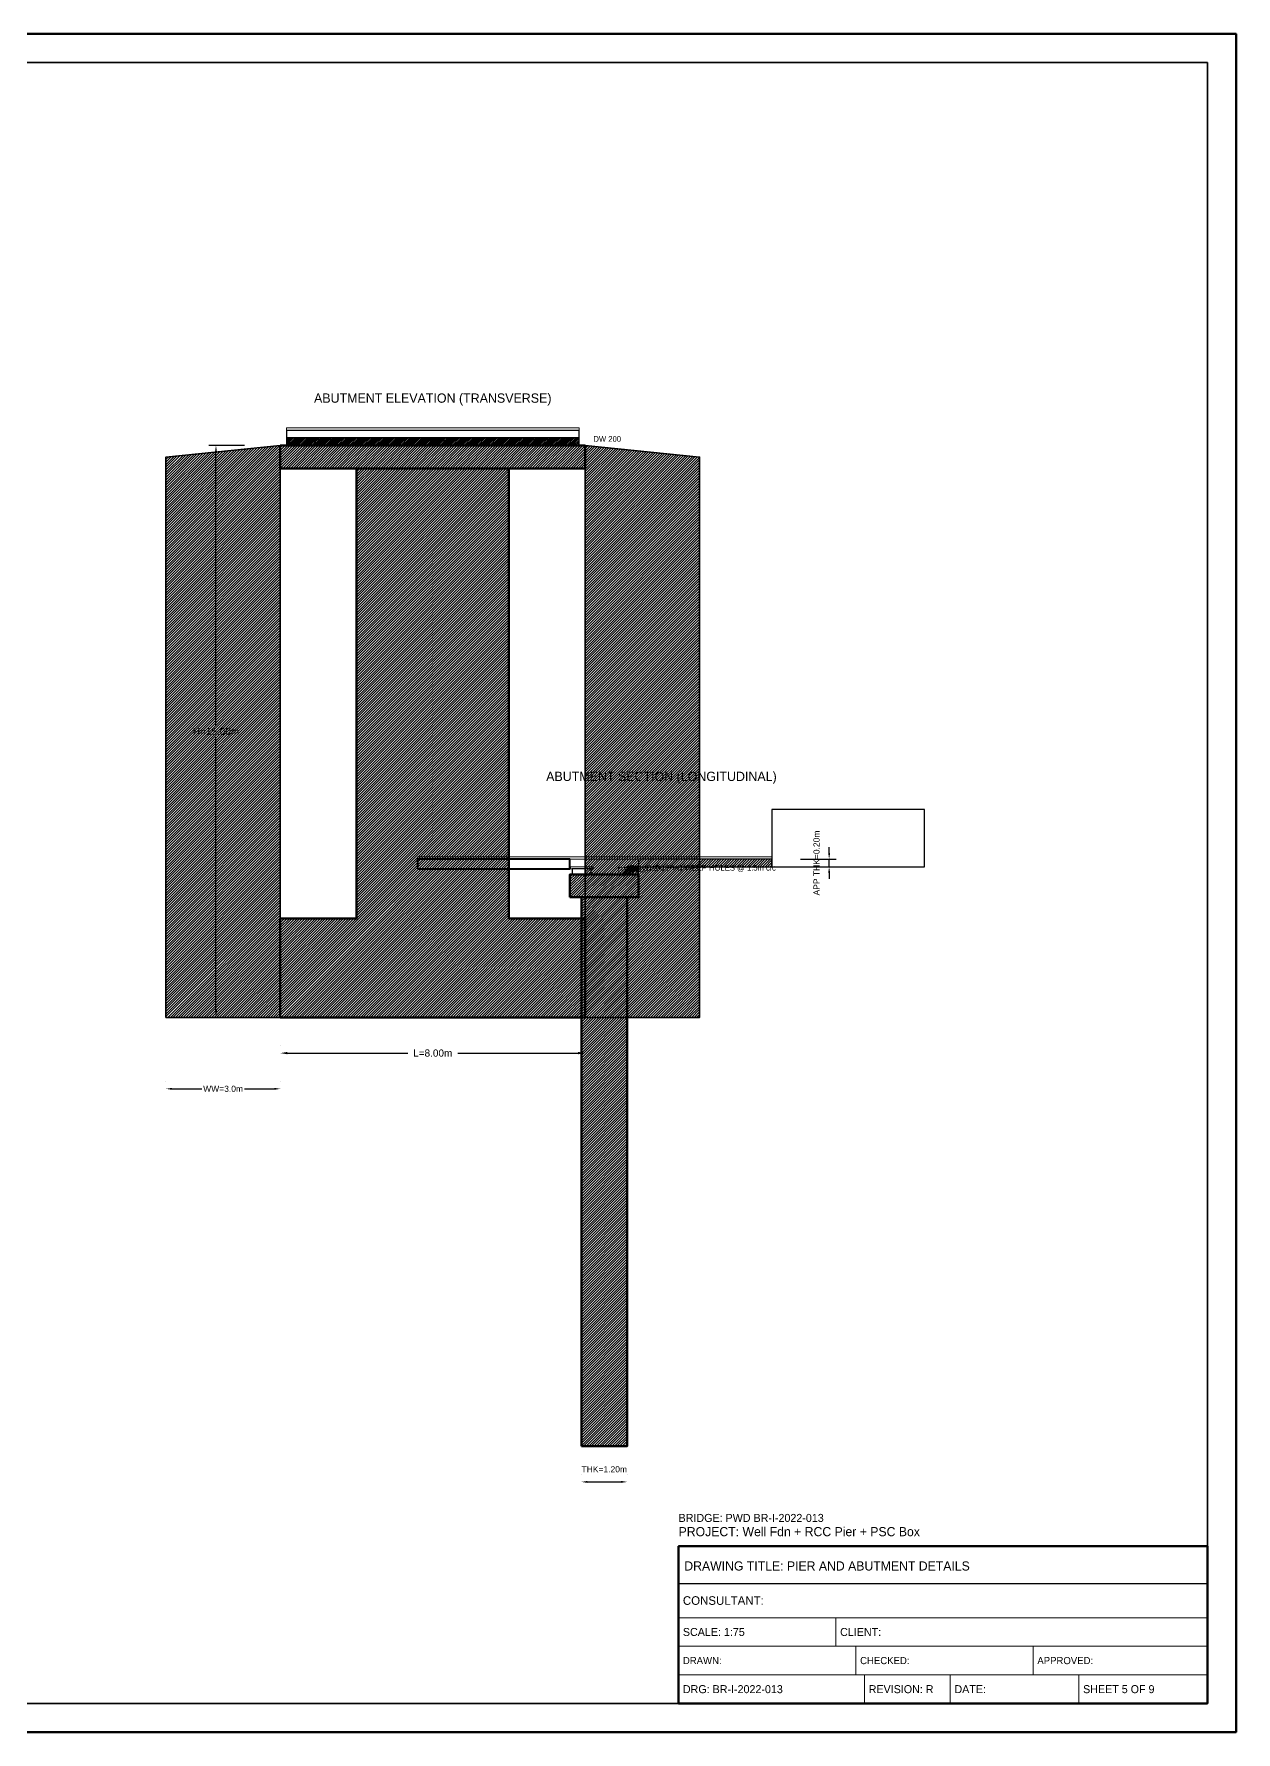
# Model space of a CAD drawing. Header units: metres. Extents: x 0 to 841, y 0 to 594.
# Drawn here: x 420 to 841, y 0 to 594 of the extents above; entities that cross this region are included whole.
import ezdxf
from ezdxf.enums import TextEntityAlignment as Align

# ---------------------------------------------------------------- set-up
doc = ezdxf.new("R2010")
doc.units = ezdxf.units.M
doc.linetypes.add('DASHED', pattern=[0.5, 0.375, -0.125])
for name, color, linetype, lineweight in [('ABUT-PROF', 4, 'Continuous', 50), ('BORDER-INNER', 7, 'Continuous', 35), ('BORDER-OUTER', 7, 'Continuous', 70), ('CIVIL-ROAD', 7, 'Continuous', 25), ('DIM-LINEAR', 3, 'Continuous', 18), ('STRUC-HATCHING', 8, 'Continuous', 18), ('SUB-ABUT', 3, 'Continuous', 35), ('SUB-BACKFILL', 34, 'Continuous', 18), ('SUB-BEARING', 5, 'Continuous', 25), ('SUB-DIRT-WALL', 3, 'Continuous', 35), ('SUPER-DECK', 2, 'Continuous', 50), ('SUPER-WEARING', 8, 'Continuous', 25), ('TEXT-HEADER', 7, 'Continuous', 25), ('TEXT-SPEC', 7, 'Continuous', 13), ('TEXT-TITLE', 7, 'Continuous', 25), ('TITLEBLK-BOX', 7, 'Continuous', 50), ('TITLEBLK-TEXT', 7, 'Continuous', 18)]:
    doc.layers.add(name, color=color, linetype=linetype, lineweight=lineweight)
doc.styles.add('BRIDGE_STD', font='Arial.ttf')
doc.dimstyles.new('pmb100', dxfattribs={"dimtxt": 2.5, "dimasz": 0.9375, "dimexe": 2.5, "dimexo": 2.5, "dimtad": 0, "dimtih": 1, "dimdec": 0, "dimtxsty": 'BRIDGE_STD', "dimcen": 2.5, "dimazin": 3, "dimtfac": 1, "dimtmove": 0, "dimatfit": 3})

msp = doc.modelspace()

# ---------------------------------------------------------------- hatches: boundary and pattern name
at = {"layer": 'STRUC-HATCHING'}
h = msp.add_hatch(dxfattribs=at)
h.set_pattern_fill('ANSI31', scale=0.1333333)
h.paths.add_polyline_path([(508.8, 450), (611.2, 450), (611.2, 452.67), (508.8, 452.67)])
h = msp.add_hatch(dxfattribs=at)
h.set_pattern_fill('ANSI31', scale=0.2)
h.paths.add_polyline_path([(506.67, 450), (466.67, 446), (466.67, 250), (506.67, 250)])
h = msp.add_hatch(dxfattribs=at)
h.set_pattern_fill('ANSI31', scale=0.2)
h.paths.add_polyline_path([(506.67, 442), (613.33, 442), (613.33, 450), (506.67, 450)])
h = msp.add_hatch(dxfattribs=at)
h.set_pattern_fill('ANSI31', scale=0.2)
h.paths.add_polyline_path([(613.33, 450), (653.33, 446), (653.33, 250), (613.33, 250)])
h = msp.add_hatch(dxfattribs=at)
h.set_pattern_fill('ANSI31', scale=0.2)
h.paths.add_polyline_path([(533.33, 442), (586.67, 442), (586.67, 284.56), (613.33, 284.56), (613.33, 250), (506.67, 250), (506.67, 284.56), (533.33, 284.56)])
h = msp.add_hatch(dxfattribs=at)
h.set_pattern_fill('ANSI31', scale=0.2)
h.paths.add_polyline_path([(632, 302.67), (678.67, 302.67), (678.67, 305.33), (632, 305.33)])
h = msp.add_hatch(dxfattribs=at)
h.set_pattern_fill('ANSI31', scale=0.2)
h.paths.add_polyline_path([(608, 292), (632, 292), (632, 300), (608, 300)])
h = msp.add_hatch(dxfattribs=at)
h.set_pattern_fill('ANSI31', scale=0.1333333)
h.paths.add_polyline_path([(628, 301.33), (632, 301.33), (632, 302.67), (628, 302.67)])
h = msp.add_hatch(dxfattribs=at)
h.set_pattern_fill('ANSI31', scale=0.2666667)
h.paths.add_polyline_path([(628, 300), (632, 300), (632, 301.33), (628, 301.33)])
h = msp.add_hatch(dxfattribs=at)
h.set_pattern_fill('ANSI31', scale=0.2)
h.paths.add_polyline_path([(612, 100), (628, 100), (628, 292), (612, 292)])

# ---------------------------------------------------------------- linework, layer by layer
at = {"layer": 'ABUT-PROF', "color": 4, "linetype": 'DASHED'}
msp.add_line((506.67, 450), (613.33, 450), dxfattribs=at)
at = {"layer": 'ABUT-PROF', "lineweight": 30}
msp.add_lwpolyline([(508.8, 450), (611.2, 450), (611.2, 452.67), (508.8, 452.67), (508.8, 450)], dxfattribs=at)
at = {"layer": 'ABUT-PROF', "lineweight": 40}
msp.add_lwpolyline([(628, 301.33), (632, 301.33), (632, 302.67), (628, 302.67), (628, 301.33)], dxfattribs=at)
at = {"layer": 'ABUT-PROF', "color": 4}
for centre in [(560, 451.78), (560, 450.89), (630, 302.22), (630, 301.78)]:
    msp.add_circle(centre, 0.667, dxfattribs=at)
at = {"layer": 'BORDER-INNER'}
msp.add_lwpolyline([(10, 10), (831, 10), (831, 584), (10, 584), (10, 10)], dxfattribs=at)
at = {"layer": 'BORDER-OUTER'}
msp.add_lwpolyline([(0, 0), (841, 0), (841, 594), (0, 594), (0, 0)], dxfattribs=at)
at = {"layer": 'CIVIL-ROAD', "lineweight": 25}
for points in [[(508.8, 452.67), (611.2, 452.67), (611.2, 455.33), (508.8, 455.33), (508.8, 452.67)], [(632, 302.67), (678.67, 302.67), (678.67, 305.33), (632, 305.33), (632, 302.67)]]:
    msp.add_lwpolyline(points, dxfattribs=at)
at = {"layer": 'SUB-ABUT', "lineweight": 35}
for points in [[(506.67, 450), (466.67, 446), (466.67, 250), (506.67, 250), (506.67, 450)], [(613.33, 450), (653.33, 446), (653.33, 250), (613.33, 250), (613.33, 450)]]:
    msp.add_lwpolyline(points, dxfattribs=at)
at = {"layer": 'SUB-ABUT', "lineweight": 50}
for points in [[(506.67, 442), (613.33, 442), (613.33, 450), (506.67, 450), (506.67, 442)], [(533.33, 442), (586.67, 442), (586.67, 284.56), (613.33, 284.56), (613.33, 250), (506.67, 250), (506.67, 284.56), (533.33, 284.56), (533.33, 442)], [(608, 292), (632, 292), (632, 300), (608, 300), (608, 292)], [(612, 100), (628, 100), (628, 292), (612, 292), (612, 100)]]:
    msp.add_lwpolyline(points, dxfattribs=at)
at = {"layer": 'SUB-ABUT', "lineweight": 25}
msp.add_lwpolyline([(678.67, 302.67), (732, 302.67), (732, 322.67), (678.67, 322.67), (678.67, 302.67)], dxfattribs=at)
at = {"layer": 'SUB-BACKFILL', "lineweight": 20}
msp.add_lwpolyline([(628, 300), (632, 300), (632, 301.33), (628, 301.33), (628, 300)], dxfattribs=at)
at = {"layer": 'SUB-BEARING', "lineweight": 25}
for points in [[(518.67, 450), (526.67, 450), (526.67, 452), (518.67, 452), (518.67, 450)], [(556, 450), (564, 450), (564, 452), (556, 452), (556, 450)], [(593.33, 450), (601.33, 450), (601.33, 452), (593.33, 452), (593.33, 450)], [(608.8, 300), (615.47, 300), (615.47, 302), (608.8, 302), (608.8, 300)]]:
    msp.add_lwpolyline(points, dxfattribs=at)
at = {"layer": 'SUB-BEARING', "lineweight": 15}
msp.add_lwpolyline([(608.13, 302), (616.13, 302), (616.13, 302.67), (608.13, 302.67), (608.13, 302)], dxfattribs=at)
at = {"layer": 'SUB-DIRT-WALL', "lineweight": 18}
for p, q in [((626.5, 300.23), (629.5, 303.23)), ((626.5, 299.43), (629.5, 302.43))]:
    msp.add_line(p, q, dxfattribs=at)
at = {"layer": 'SUB-DIRT-WALL', "lineweight": 35}
msp.add_line((628, 300), (632, 300), dxfattribs=at)
at = {"layer": 'SUPER-DECK', "lineweight": 40}
msp.add_lwpolyline([(554.67, 302), (608, 302), (608, 305.33), (554.67, 305.33), (554.67, 302)], dxfattribs=at)
at = {"layer": 'SUPER-WEARING', "lineweight": 20}
for points in [[(508.8, 455.33), (611.2, 455.33), (611.2, 456.2), (508.8, 456.2), (508.8, 455.33)], [(554.67, 305.33), (678.67, 305.33), (678.67, 306.2), (554.67, 306.2), (554.67, 305.33)]]:
    msp.add_lwpolyline(points, dxfattribs=at)
at = {"layer": 'TITLEBLK-BOX', "lineweight": 50}
msp.add_lwpolyline([(646, 10), (831, 10), (831, 65), (646, 65), (646, 10)], dxfattribs=at)
at = {"layer": 'TITLEBLK-BOX', "lineweight": 30}
msp.add_lwpolyline([(646, 52), (831, 52), (831, 65), (646, 65), (646, 52)], dxfattribs=at)
at = {"layer": 'TITLEBLK-BOX', "lineweight": 18}
for points in [[(646, 40), (831, 40), (831, 52), (646, 52), (646, 40)], [(646, 30), (701, 30), (701, 40), (646, 40), (646, 30)], [(701, 30), (831, 30), (831, 40), (701, 40), (701, 30)], [(646, 20), (708, 20), (708, 30), (646, 30), (646, 20)], [(708, 20), (770, 20), (770, 30), (708, 30), (708, 20)], [(770, 20), (831, 20), (831, 30), (770, 30), (770, 20)], [(646, 10), (711, 10), (711, 20), (646, 20), (646, 10)], [(711, 10), (741, 10), (741, 20), (711, 20), (711, 10)], [(741, 10), (786, 10), (786, 20), (741, 20), (741, 10)], [(786, 10), (831, 10), (831, 20), (786, 20), (786, 10)]]:
    msp.add_lwpolyline(points, dxfattribs=at)

# ---------------------------------------------------------------- texts
at = {"layer": 'TEXT-HEADER'}
for s, p in [('ABUTMENT ELEVATION (TRANSVERSE)', (560, 465)), ('ABUTMENT SECTION (LONGITUDINAL)', (640, 332.67))]:
    msp.add_text(s, height=3.25, dxfattribs=at).set_placement(p, align=Align.CENTER)
at = {"layer": 'TEXT-SPEC', "color": 4}
for s, p in [('DW 200', (616.2, 451.33)), ('Ø100 PVC WEEP HOLES @ 1.5m c/c', (634.5, 301.33))]:
    msp.add_text(s, height=2, dxfattribs=at).set_placement(p)
at = {"layer": 'TEXT-SPEC'}
msp.add_text('GSB 100', height=2, dxfattribs=at).set_placement((630, 300.67), align=Align.CENTER)
at = {"layer": 'TEXT-TITLE'}
for s, p in [('PROJECT: Well Fdn + RCC Pier + PSC Box', (646, 68.5)), ('DRAWING TITLE: PIER AND ABUTMENT DETAILS', (648, 56.5))]:
    msp.add_text(s, height=3.2, dxfattribs=at).set_placement(p)
at = {"layer": 'TITLEBLK-TEXT'}
for s, height, p in [('BRIDGE: PWD BR-I-2022-013', 2.8, (646, 73.5)), ('CONSULTANT: ', 3, (647.5, 44.5)), ('SCALE: 1:75', 2.8, (647.5, 33.6)), ('CLIENT: ', 2.8, (702.5, 33.6)), ('DRAWN: ', 2.5, (647.5, 23.75)), ('CHECKED: ', 2.5, (709.5, 23.75)), ('APPROVED: ', 2.5, (771.5, 23.75)), ('DRG: BR-I-2022-013', 2.8, (647.5, 13.6)), ('REVISION: R', 2.8, (712.5, 13.6)), ('DATE: ', 2.8, (742.5, 13.6)), ('SHEET 5 OF 9', 2.8, (787.5, 13.6))]:
    msp.add_text(s, height=height, dxfattribs=at).set_placement(p)

# ---------------------------------------------------------------- dimensions: what is measured, and where the dimension line sits
at = {"layer": 'DIM-LINEAR'}
for base, p1, p2, text, override in [((484.17, 250), (496.67, 250), (496.67, 450), 'H=15.00m', {"dimtxt": 2.5, "dimasz": 2.5, "dimgap": 1, "dimclrt": 3}), ((698.67, 302.67), (686.17, 302.67), (686.17, 305.33), 'APP THK=0.20m', {"dimtxt": 2.125, "dimasz": 2.125, "dimgap": 0.85, "dimclrt": 3})]:
    msp.add_linear_dim(base=base, p1=p1, p2=p2, angle=90, text=text, dimstyle='pmb100', override=override, dxfattribs=at).render()
for base, p1, p2, text, override in [((506.67, 237.5), (506.67, 237.5), (613.33, 237.5), 'L=8.00m', {"dimtxt": 2.5, "dimasz": 2.5, "dimgap": 1, "dimclrt": 3}), ((466.67, 225), (466.67, 225), (506.67, 225), 'WW=3.0m', {"dimtxt": 2.125, "dimasz": 2.125, "dimgap": 0.85, "dimclrt": 3}), ((612, 87.5), (612, 87.5), (628, 87.5), 'THK=1.20m', {"dimtxt": 2.125, "dimasz": 2.125, "dimgap": 0.85, "dimclrt": 3})]:
    msp.add_linear_dim(base=base, p1=p1, p2=p2, text=text, dimstyle='pmb100', override=override, dxfattribs=at).render()

doc.saveas('drawing.dxf')
